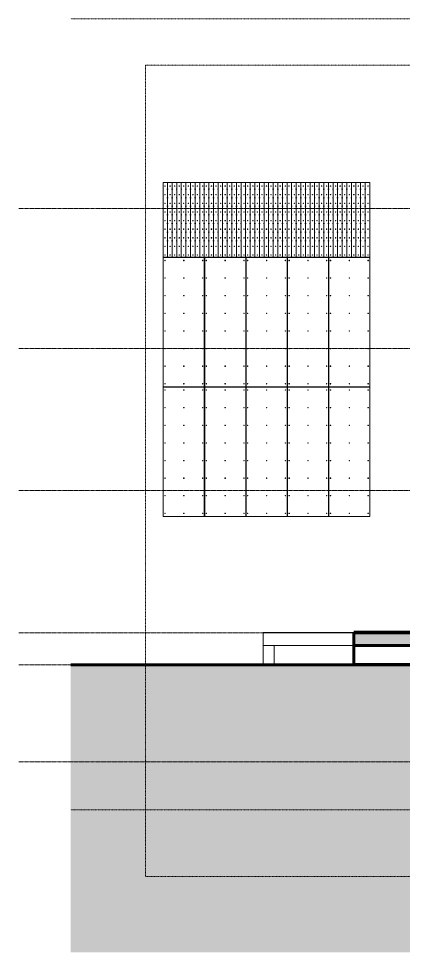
# Model space of a CAD drawing. Header units: inches. Extents: x 1696 to 4229, y -297 to 570.
# Drawn here: x 1696 to 2053, y -297 to 570 of the extents above; entities that cross this region are included whole.
import ezdxf

# ---------------------------------------------------------------- set-up
doc = ezdxf.new("R2010")
doc.units = ezdxf.units.IN
doc.header["$MEASUREMENT"] = 0
doc.linetypes.add('Aligning Line 1_8_', pattern=[0.25, 0.125, -0.125])
doc.linetypes.add('Grid Line 1_2_', pattern=[0.875, 0.5, -0.125, 0.125, -0.125])
for name, color, linetype, lineweight in [('0-1', 7, 'Continuous', 5), ('A-FLOR', 192, 'Continuous', 18), ('A-FLOR-1', 192, 'Continuous', 60), ('A-FLOR-LEVL-1', 51, 'Grid Line 1_2_', 9), ('A-FLOR-PATT-1', 8, 'Continuous', 9), ('A-WALL', 113, 'Continuous', 18), ('A-WALL-PATT-1', 111, 'Continuous', 9), ('C-TOPO', 7, 'Continuous', 9), ('C-TOPO-1', 250, 'Continuous', 60), ('G-ANNO-SYMB', 111, 'Aligning Line 1_8_', 9), ('S-FNDN', 32, 'Continuous', 18)]:
    doc.layers.add(name, color=color, linetype=linetype, lineweight=lineweight)

# ---------------------------------------------------------------- blocks, each defined once
blk = doc.blocks.new('1750 Ox - Topography_rvt-1-Section 1')
at = {"layer": 'C-TOPO'}
h = blk.add_hatch(dxfattribs=at)
h.set_pattern_fill('FP_1', color=256, style=0, pattern_type=2)
h.set_pattern_definition([(0, (2839.954, 79.274), (12, 12), [12, -12]), (0, (2839.954, 83.774), (12, 12), [12, -12]), (0, (2839.954, 88.274), (12, 12), [12, -12]), (90, (2841.454, 89.774), (-12, 12), [12, -12]), (90, (2845.954, 89.774), (-12, 12), [12, -12]), (90, (2850.454, 89.774), (-12, 12), [12, -12])])
h.paths.add_polyline_path([(2340.55, -296.87), (2450.72, -296.87), (2450.72, -30), (1744.05, -30), (1744.05, -296.87), (2332.42, -296.87)], flags=0)
at = {"layer": 'A-FLOR-LEVL-1'}
for p, q in [((1695.69, 0), (4217.44, 0)), ((1695.69, -120), (4217.44, -120))]:
    blk.add_line(p, q, dxfattribs=at)
at = {"layer": 'C-TOPO'}
for p, q in [((1839.95, -30), (1744.05, -30)), ((1871.76, -30), (1839.95, -30)), ((1871.76, -30), (2167.14, -30))]:
    blk.add_line(p, q, dxfattribs=at)
at = {"layer": 'C-TOPO-1'}
for p, q in [((1839.95, -30), (1744.05, -30)), ((1871.76, -30), (1839.95, -30)), ((2167.14, -30), (1871.76, -30))]:
    blk.add_line(p, q, dxfattribs=at)

msp = doc.modelspace()

# ---------------------------------------------------------------- hatches: boundary and pattern name
at = {"layer": 'A-FLOR-PATT-1'}
h = msp.add_hatch(dxfattribs=at)
h.set_pattern_fill('FP_4', color=256, style=0, pattern_type=2)
h.set_pattern_definition([(50, (2839.954, 79.274), (13.77135, -1.20496), [1.44, -15.84]), (355, (2839.954, 79.274), (-2.66442, 14.44218), [1.152, -12.672]), (100.451, (2841.101, 79.174), (11.10708, 13.23737), [1.224, -13.462]), (46.184, (2839.954, 83.114), (20.49128, -3.17785), [2.16, -23.76]), (96.636, (2841.661, 82.849), (17.94587, 18.70315), [1.836, -20.193]), (351.184, (2839.954, 83.114), (17.9454, 18.7026), [1.728, -19.008]), (21, (2841.874, 82.154), (11.46052, -7.73037), [1.44, -15.84]), (326, (2841.874, 82.154), (4.67135, 13.92315), [1.152, -12.672]), (71.451, (2842.829, 81.51), (16.13207, 6.19284), [1.224, -13.462]), (37.5, (2839.954, 79.274), (0.233123, 6.39175), [0.634, -11.885, 0.634, -12.23, -12.72]), (37.5, (2839.954, 79.274), (0.233123, 6.39175), [-25.382, 0.634, -12.086]), (7.5, (2839.954, 79.274), (5.05073, 7.57304), [0.634, -6.701, 0.634, -11.597, -4.848]), (7.5, (2839.954, 79.274), (5.05073, 7.57304), [-19.565, 0.634, -4.214]), (327.5, (2835.672, 79.274), (10.24958, -0.43289), [0.634, -4.166, 0.634, -14.342, -19.872]), (327.5, (2835.672, 79.274), (10.24958, -0.43289), [-19.776, 0.634, -19.238]), (317.5, (2833.752, 79.274), (11.19739, 1.92214), [0.634, -5.606, 0.634, -9.312, -14.112]), (317.5, (2833.752, 79.274), (11.19739, 1.92214), [-16.186, 0.634, -13.478])])
h.paths.add_polyline_path([(2006.7237367, -12), (2258.7237367, -12), (2258.7237367, 0), (2006.7237367, 0)], flags=0)
h.paths.add_polyline_path([(3746.7237367, -12), (3746.7237367, 0), (3470.7237367, 0), (3470.7237367, -12), (3714.401879, -12)], flags=0)
h.paths.add_polyline_path([(2858.7237367, -12), (3002.7237367, -12), (3002.7237367, 0), (2858.7237367, 0)], flags=0)
at = {"layer": 'A-WALL-PATT-1'}
h = msp.add_hatch(dxfattribs=at)
h.set_pattern_fill('FP_19', color=256, style=0, pattern_type=2)
h.set_pattern_definition([(0, (2023.227, 134.554), (-38.4, 8), [0.392, -38.007]), (0, (2028.002, 134.554), (-38.4, 8), [0.392, -38.007]), (0, (2032.227, 134.554), (-38.4, 8), [0.392, -38.007]), (0, (2036.452, 134.554), (-38.4, 8), [0.392, -38.007]), (0, (2040.677, 134.554), (-38.4, 8), [0.392, -38.007]), (0, (2044.902, 134.946), (-38.4, 8), [0.392, -38.007]), (0, (2049.127, 134.946), (-38.4, 8), [0.392, -38.007]), (0, (2053.352, 134.946), (-38.4, 8), [0.392, -38.007]), (0, (2058.127, 134.554), (-38.4, 8), [0.392, -38.007]), (90, (2021.486, 132), (-38.4, 2e-15), [8, 0, 0, 0]), (90, (2023.227, 134.554), (-38.4, 2e-15), [0.392, -7.607]), (90, (2023.62, 134.554), (-38.4, 2e-15), [0.392, -7.607]), (90, (2025.753, 132), (-38.4, 2e-15), [8, 0, 0, 0]), (90, (2028.002, 134.554), (-38.4, 2e-15), [0.392, -7.607]), (90, (2028.395, 134.554), (-38.4, 2e-15), [0.392, -7.607]), (90, (2030.02, 132), (-38.4, 2e-15), [8, 0, 0, 0]), (90, (2032.227, 134.554), (-38.4, 2e-15), [0.392, -7.607]), (90, (2032.62, 134.554), (-38.4, 2e-15), [0.392, -7.607]), (90, (2034.286, 132), (-38.4, 2e-15), [8, 0, 0, 0]), (90, (2036.452, 134.554), (-38.4, 2e-15), [0.392, -7.607]), (90, (2036.845, 134.554), (-38.4, 2e-15), [0.392, -7.607]), (90, (2038.553, 132), (-38.4, 2e-15), [8, 0, 0, 0]), (90, (2040.677, 134.554), (-38.4, 2e-15), [0.392, -7.607]), (90, (2041.07, 134.554), (-38.4, 2e-15), [0.392, -7.607]), (90, (2042.82, 132), (-38.4, 2e-15), [8, 0, 0, 0]), (90, (2044.902, 134.554), (-38.4, 2e-15), [0.392, -7.607]), (90, (2045.295, 134.554), (-38.4, 2e-15), [0.392, -7.607]), (90, (2047.086, 132), (-38.4, 2e-15), [8, 0, 0, 0]), (90, (2049.127, 134.554), (-38.4, 2e-15), [0.392, -7.607]), (90, (2049.52, 134.554), (-38.4, 2e-15), [0.392, -7.607]), (90, (2051.353, 132), (-38.4, 2e-15), [8, 0, 0, 0]), (90, (2053.352, 134.554), (-38.4, 2e-15), [0.392, -7.607]), (90, (2053.745, 134.554), (-38.4, 2e-15), [0.392, -7.607]), (90, (2055.62, 132), (-38.4, 2e-15), [8, 0, 0, 0]), (90, (2058.127, 134.554), (-38.4, 2e-15), [0.392, -7.607]), (90, (2058.52, 134.554), (-38.4, 2e-15), [0.392, -7.607]), (180, (2023.62, 134.946), (-38.4, 8), [0.392, -38.007]), (180, (2028.395, 134.946), (-38.4, 8), [0.392, -38.007]), (180, (2032.62, 134.946), (-38.4, 8), [0.392, -38.007]), (180, (2036.845, 134.946), (-38.4, 8), [0.392, -38.007]), (180, (2041.07, 134.946), (-38.4, 8), [0.392, -38.007]), (180, (2045.295, 134.554), (-38.4, 8), [0.392, -38.007]), (180, (2049.52, 134.554), (-38.4, 8), [0.392, -38.007]), (180, (2053.745, 134.554), (-38.4, 8), [0.392, -38.007]), (180, (2058.52, 134.946), (-38.4, 8), [0.392, -38.007])])
h.paths.add_polyline_path([(2021.4862367, 348.75), (2021.4862367, 418), (1829.8612367, 418), (1829.8612367, 348.75)], flags=0)
h = msp.add_hatch(dxfattribs=at)
h.set_pattern_fill('FP_18', color=256, style=0, pattern_type=2)
h.set_pattern_definition([(0, (2061.63, 110.55), (-38.4, 120.375), [0.392, -38.007]), (0, (2061.63, 110.95), (-38.4, 120.375), [0.392, -38.007]), (0, (2061.63, 126.91), (-38.4, 120.375), [0.392, -38.007]), (0, (2061.63, 127.3), (-38.4, 120.375), [0.392, -38.007]), (0, (2061.63, 143.27), (-38.4, 120.375), [0.392, -38.007]), (0, (2061.63, 143.66), (-38.4, 120.375), [0.392, -38.007]), (0, (2061.63, 159.62), (-38.4, 120.375), [0.392, -38.007]), (0, (2061.63, 160.02), (-38.4, 120.375), [0.392, -38.007]), (0, (2061.63, 175.98), (-38.4, 120.375), [0.392, -38.007]), (0, (2061.63, 176.38), (-38.4, 120.375), [0.392, -38.007]), (0, (2061.63, 192.34), (-38.4, 120.375), [0.392, -38.007]), (0, (2061.63, 192.73), (-38.4, 120.375), [0.392, -38.007]), (0, (2061.63, 208.7), (-38.4, 120.375), [0.392, -38.007]), (0, (2061.63, 209.09), (-38.4, 120.375), [0.392, -38.007]), (0, (2061.63, 225.05), (-38.4, 120.375), [0.392, -38.007]), (0, (2061.63, 225.45), (-38.4, 120.375), [0.392, -38.007]), (0, (2079.08, 110.55), (-38.4, 120.375), [0.392, -38.007]), (0, (2079.08, 110.95), (-38.4, 120.375), [0.392, -38.007]), (0, (2079.08, 126.91), (-38.4, 120.375), [0.392, -38.007]), (0, (2079.08, 127.3), (-38.4, 120.375), [0.392, -38.007]), (0, (2079.08, 143.27), (-38.4, 120.375), [0.392, -38.007]), (0, (2079.08, 143.66), (-38.4, 120.375), [0.392, -38.007]), (0, (2079.08, 159.62), (-38.4, 120.375), [0.392, -38.007]), (0, (2079.08, 160.02), (-38.4, 120.375), [0.392, -38.007]), (0, (2079.08, 175.98), (-38.4, 120.375), [0.392, -38.007]), (0, (2079.08, 176.38), (-38.4, 120.375), [0.392, -38.007]), (0, (2079.08, 192.34), (-38.4, 120.375), [0.392, -38.007]), (0, (2079.08, 192.73), (-38.4, 120.375), [0.392, -38.007]), (0, (2079.08, 208.7), (-38.4, 120.375), [0.392, -38.007]), (0, (2079.08, 209.09), (-38.4, 120.375), [0.392, -38.007]), (0, (2079.08, 225.05), (-38.4, 120.375), [0.392, -38.007]), (0, (2079.08, 225.45), (-38.4, 120.375), [0.392, -38.007]), (0, (2096.53, 110.55), (-38.4, 120.375), [0.392, -38.007]), (0, (2096.53, 110.95), (-38.4, 120.375), [0.392, -38.007]), (0, (2096.53, 126.91), (-38.4, 120.375), [0.392, -38.007]), (0, (2096.53, 127.3), (-38.4, 120.375), [0.392, -38.007]), (0, (2096.53, 143.27), (-38.4, 120.375), [0.392, -38.007]), (0, (2096.53, 143.66), (-38.4, 120.375), [0.392, -38.007]), (0, (2096.53, 159.62), (-38.4, 120.375), [0.392, -38.007]), (0, (2096.53, 160.02), (-38.4, 120.375), [0.392, -38.007]), (0, (2096.53, 175.98), (-38.4, 120.375), [0.392, -38.007]), (0, (2096.53, 176.38), (-38.4, 120.375), [0.392, -38.007]), (0, (2096.53, 192.34), (-38.4, 120.375), [0.392, -38.007]), (0, (2096.53, 192.73), (-38.4, 120.375), [0.392, -38.007]), (0, (2096.53, 208.7), (-38.4, 120.375), [0.392, -38.007]), (0, (2096.53, 209.09), (-38.4, 120.375), [0.392, -38.007]), (0, (2096.53, 225.05), (-38.4, 120.375), [0.392, -38.007]), (0, (2096.53, 225.45), (-38.4, 120.375), [0.392, -38.007]), (90, (2059.886, 108), (-38.4, 2e-15), [120, -0.375]), (90, (2060.26, 108), (-38.4, 2e-15), [120, -0.375]), (90, (2061.627, 110.554), (-38.4, 2e-15), [0.392, -119.982]), (90, (2061.627, 126.91), (-38.4, 2e-15), [0.392, -119.982]), (90, (2061.627, 143.268), (-38.4, 2e-15), [0.392, -119.982]), (90, (2061.627, 159.625), (-38.4, 2e-15), [0.392, -119.982]), (90, (2061.627, 175.982), (-38.4, 2e-15), [0.392, -119.982]), (90, (2061.627, 192.34), (-38.4, 2e-15), [0.392, -119.982]), (90, (2061.627, 208.697), (-38.4, 2e-15), [0.392, -119.982]), (90, (2061.627, 225.054), (-38.4, 2e-15), [0.392, -119.982]), (90, (2062.02, 110.554), (-38.4, 2e-15), [0.392, -119.982]), (90, (2062.02, 126.91), (-38.4, 2e-15), [0.392, -119.982]), (90, (2062.02, 143.268), (-38.4, 2e-15), [0.392, -119.982]), (90, (2062.02, 159.625), (-38.4, 2e-15), [0.392, -119.982]), (90, (2062.02, 175.982), (-38.4, 2e-15), [0.392, -119.982]), (90, (2062.02, 192.34), (-38.4, 2e-15), [0.392, -119.982]), (90, (2062.02, 208.697), (-38.4, 2e-15), [0.392, -119.982]), (90, (2062.02, 225.054), (-38.4, 2e-15), [0.392, -119.982]), (90, (2079.077, 110.554), (-38.4, 2e-15), [0.392, -119.982]), (90, (2079.077, 126.91), (-38.4, 2e-15), [0.392, -119.982]), (90, (2079.077, 143.268), (-38.4, 2e-15), [0.392, -119.982]), (90, (2079.077, 159.625), (-38.4, 2e-15), [0.392, -119.982]), (90, (2079.077, 175.982), (-38.4, 2e-15), [0.392, -119.982]), (90, (2079.077, 192.34), (-38.4, 2e-15), [0.392, -119.982]), (90, (2079.077, 208.697), (-38.4, 2e-15), [0.392, -119.982]), (90, (2079.077, 225.054), (-38.4, 2e-15), [0.392, -119.982]), (90, (2079.47, 110.554), (-38.4, 2e-15), [0.392, -119.982]), (90, (2079.47, 126.91), (-38.4, 2e-15), [0.392, -119.982]), (90, (2079.47, 143.268), (-38.4, 2e-15), [0.392, -119.982]), (90, (2079.47, 159.625), (-38.4, 2e-15), [0.392, -119.982]), (90, (2079.47, 175.982), (-38.4, 2e-15), [0.392, -119.982]), (90, (2079.47, 192.34), (-38.4, 2e-15), [0.392, -119.982]), (90, (2079.47, 208.697), (-38.4, 2e-15), [0.392, -119.982]), (90, (2079.47, 225.054), (-38.4, 2e-15), [0.392, -119.982]), (90, (2096.527, 110.554), (-38.4, 2e-15), [0.392, -119.982]), (90, (2096.527, 126.91), (-38.4, 2e-15), [0.392, -119.982]), (90, (2096.527, 143.268), (-38.4, 2e-15), [0.392, -119.982]), (90, (2096.527, 159.625), (-38.4, 2e-15), [0.392, -119.982]), (90, (2096.527, 175.982), (-38.4, 2e-15), [0.392, -119.982]), (90, (2096.527, 192.34), (-38.4, 2e-15), [0.392, -119.982]), (90, (2096.527, 208.697), (-38.4, 2e-15), [0.392, -119.982]), (90, (2096.527, 225.054), (-38.4, 2e-15), [0.392, -119.982]), (90, (2096.92, 110.554), (-38.4, 2e-15), [0.392, -119.982]), (90, (2096.92, 126.91), (-38.4, 2e-15), [0.392, -119.982]), (90, (2096.92, 143.268), (-38.4, 2e-15), [0.392, -119.982]), (90, (2096.92, 159.625), (-38.4, 2e-15), [0.392, -119.982]), (90, (2096.92, 175.982), (-38.4, 2e-15), [0.392, -119.982]), (90, (2096.92, 192.34), (-38.4, 2e-15), [0.392, -119.982]), (90, (2096.92, 208.697), (-38.4, 2e-15), [0.392, -119.982]), (90, (2096.92, 225.054), (-38.4, 2e-15), [0.392, -119.982]), (180, (2098.29, 107.62), (-38.4, 120.375), [38.025, -0.375]), (180, (2098.29, 108), (-38.4, 120.375), [38.025, -0.375])])
h.paths.add_polyline_path([(2021.4862367, 108), (2021.4862367, 348.75), (1829.8612367, 348.75), (1829.8612367, 108)], flags=0)

# ---------------------------------------------------------------- linework, layer by layer
at = {"layer": 'A-FLOR'}
for p, q in [((1922.7237367, 0.25), (2006.7237367, 0.25)), ((1922.7237367, 0.25), (1922.7237367, -12)), ((1922.7237367, 0), (2006.7237367, 0)), ((2006.7237367, -0.25), (1922.7237367, -0.25)), ((2006.7237367, -12), (1922.7237367, -12))]:
    msp.add_line(p, q, dxfattribs=at)
at = {"layer": 'A-FLOR-1'}
for p, q in [((2258.7237367, 0.5), (2006.7237367, 0.5)), ((2006.7237367, 0.5), (2006.7237367, -29.5)), ((2258.7237367, 0), (2006.7237367, 0)), ((2006.7237367, -12), (2258.7237367, -12)), ((2006.7237367, -29.5), (2258.7237367, -29.5))]:
    msp.add_line(p, q, dxfattribs=at)
at = {"layer": 'A-FLOR-LEVL-1'}
for p, q in [((1695.690837, 394), (4217.4412506, 394)), ((1695.690837, 264), (4217.4412506, 264)), ((1695.690837, 132), (4217.4412506, 132)), ((1695.690837, 0), (4217.4412506, 0)), ((1695.690837, -30), (4217.4412506, -30)), ((1695.690837, -120), (4217.4412506, -120))]:
    msp.add_line(p, q, dxfattribs=at)
at = {"layer": 'A-WALL'}
for p, q in [((1829.8612367, 418), (1829.8612367, 108)), ((2021.4862367, 418), (1829.8612367, 418)), ((2021.4862367, 108), (2021.4862367, 418)), ((2021.4862367, 348.75), (1829.8612367, 348.75)), ((1829.8612367, 108), (2021.4862367, 108))]:
    msp.add_line(p, q, dxfattribs=at)
at = {"layer": 'G-ANNO-SYMB'}
for p, q in [((1744.0483498, 570.2863044), (4169.0988473, 570.2863044)), ((1813.5228772, 526.9530956), (1813.5228772, -226.355813)), ((1813.5228772, 526.9530956), (4169.0988473, 526.9530956)), ((1744.0483498, -164.4173808), (4169.0988473, -164.4173808)), ((1813.5228772, -226.355813), (4169.0988473, -226.355813))]:
    msp.add_line(p, q, dxfattribs=at)
at = {"layer": 'S-FNDN'}
for p, q in [((1922.7237367, -30), (1922.7237367, -12)), ((1932.7237367, -12), (1932.7237367, -30))]:
    msp.add_line(p, q, dxfattribs=at)

# ---------------------------------------------------------------- block references
at = {"layer": '0-1'}
msp.add_blockref('1750 Ox - Topography_rvt-1-Section 1', (0, 0), dxfattribs=at)

doc.saveas('drawing.dxf')
